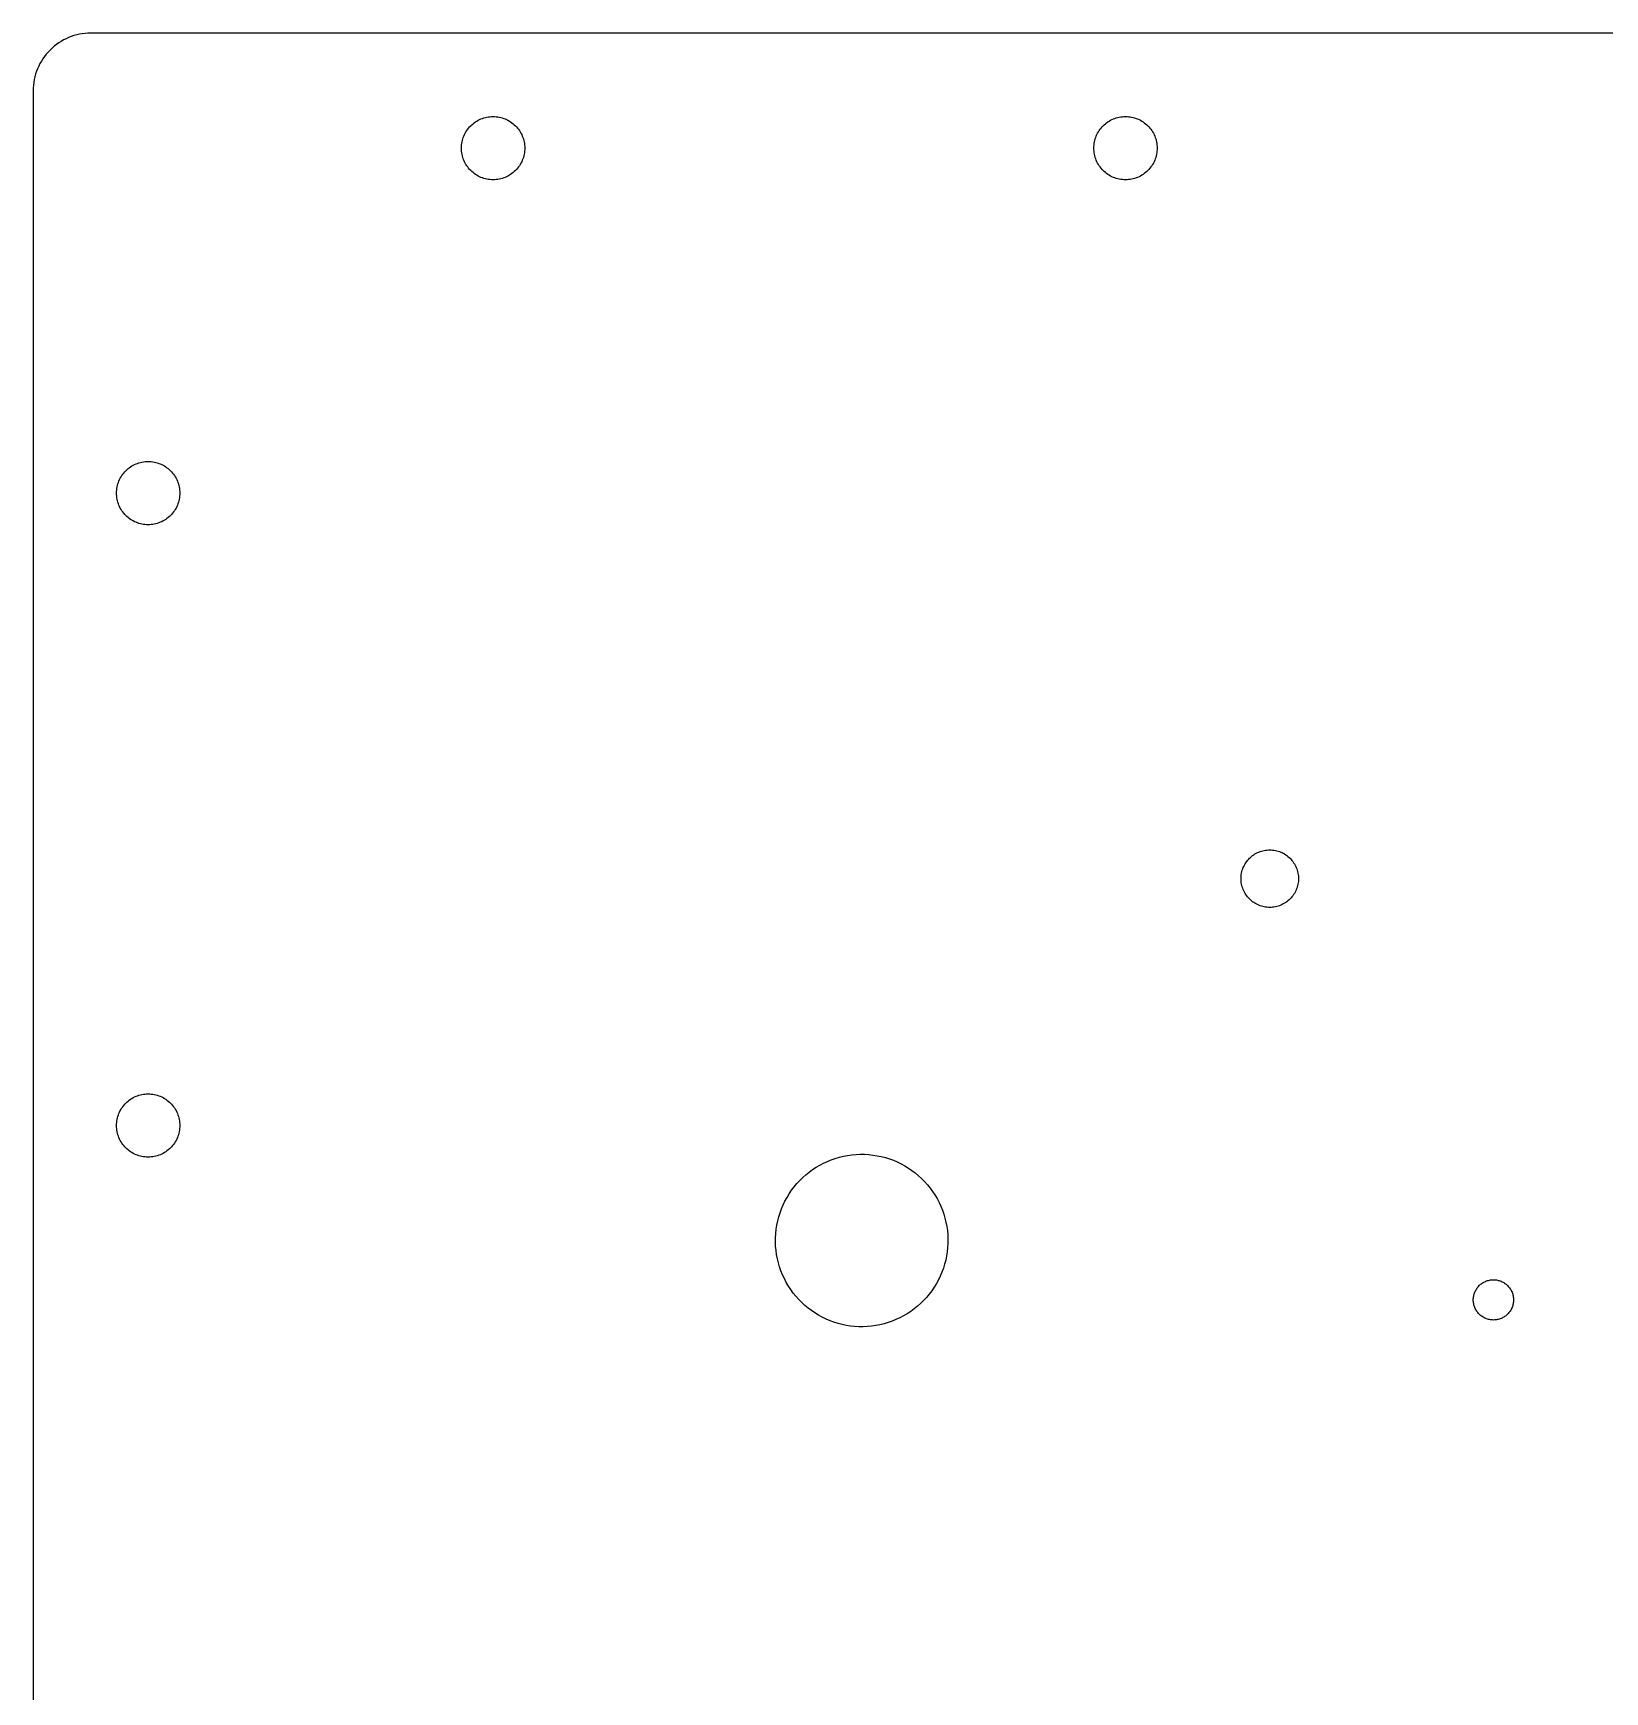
# Model space of a CAD drawing. Header units: metres. Extents: x -150 to 150, y -150 to 150.
# Drawn here: x -150 to -13.3, y 5.8 to 150 of the extents above; entities that cross this region are included whole.
import ezdxf

# ---------------------------------------------------------------- set-up
doc = ezdxf.new("R2010")
doc.units = ezdxf.units.M

msp = doc.modelspace()

# ---------------------------------------------------------------- linework, layer by layer
for p, q in [((-148.358, 148.705), (-148.536, 148.536)), ((-148.172, 148.865), (-148.358, 148.705)), ((-147.979, 149.016), (-148.172, 148.865)), ((-147.778, 149.157), (-147.979, 149.016)), ((-147.571, 149.289), (-147.778, 149.157)), ((-147.357, 149.41), (-147.571, 149.289)), ((-147.138, 149.52), (-147.357, 149.41)), ((-146.913, 149.619), (-147.138, 149.52)), ((-146.684, 149.708), (-146.913, 149.619)), ((-146.451, 149.785), (-146.684, 149.708)), ((-146.215, 149.85), (-146.451, 149.785)), ((-145.975, 149.904), (-146.215, 149.85)), ((-145.734, 149.946), (-145.975, 149.904)), ((-145.49, 149.976), (-145.734, 149.946)), ((-145.245, 149.994), (-145.49, 149.976)), ((-145, 150), (-145.245, 149.994)), ((145, 150), (-145, 150)), ((-149.52, 147.138), (-149.619, 146.913)), ((-149.41, 147.357), (-149.52, 147.138)), ((-149.289, 147.571), (-149.41, 147.357)), ((-149.157, 147.778), (-149.289, 147.571)), ((-149.016, 147.979), (-149.157, 147.778)), ((-148.865, 148.172), (-149.016, 147.979)), ((-148.705, 148.358), (-148.865, 148.172)), ((-148.536, 148.536), (-148.705, 148.358)), ((-149.946, 145.734), (-149.976, 145.49)), ((-149.904, 145.975), (-149.946, 145.734)), ((-149.85, 146.215), (-149.904, 145.975)), ((-149.785, 146.451), (-149.85, 146.215)), ((-149.708, 146.684), (-149.785, 146.451)), ((-149.619, 146.913), (-149.708, 146.684)), ((-149.994, 145.245), (-150, 145)), ((-150, 145), (-150, -145)), ((-149.976, 145.49), (-149.994, 145.245)), ((-112.425, 141.296), (-112.359, 141.414)), ((-112.359, 141.414), (-112.287, 141.528)), ((-112.287, 141.528), (-112.209, 141.638)), ((-112.209, 141.638), (-112.126, 141.745)), ((-112.126, 141.745), (-112.038, 141.847)), ((-112.038, 141.847), (-111.945, 141.945)), ((-111.945, 141.945), (-111.847, 142.038)), ((-111.847, 142.038), (-111.745, 142.126)), ((-111.745, 142.126), (-111.638, 142.209)), ((-111.638, 142.209), (-111.528, 142.287)), ((-111.528, 142.287), (-111.414, 142.359)), ((-111.414, 142.359), (-111.296, 142.425)), ((-111.296, 142.425), (-111.176, 142.486)), ((-111.176, 142.486), (-111.052, 142.541)), ((-111.052, 142.541), (-110.926, 142.589)), ((-110.926, 142.589), (-110.798, 142.632)), ((-110.798, 142.632), (-110.668, 142.668)), ((-110.668, 142.668), (-110.536, 142.697)), ((-110.536, 142.697), (-110.404, 142.72)), ((-110.404, 142.72), (-110.27, 142.737)), ((-110.27, 142.737), (-110.135, 142.747)), ((-110.135, 142.747), (-110, 142.75)), ((-110, 142.75), (-109.865, 142.747)), ((-109.865, 142.747), (-109.73, 142.737)), ((-109.73, 142.737), (-109.596, 142.72)), ((-109.596, 142.72), (-109.464, 142.697)), ((-109.464, 142.697), (-109.332, 142.668)), ((-109.332, 142.668), (-109.202, 142.632)), ((-109.202, 142.632), (-109.074, 142.589)), ((-109.074, 142.589), (-108.948, 142.541)), ((-108.948, 142.541), (-108.824, 142.486)), ((-108.824, 142.486), (-108.704, 142.425)), ((-108.704, 142.425), (-108.586, 142.359)), ((-108.586, 142.359), (-108.472, 142.287)), ((-108.472, 142.287), (-108.362, 142.209)), ((-108.362, 142.209), (-108.255, 142.126)), ((-108.255, 142.126), (-108.153, 142.038)), ((-108.153, 142.038), (-108.055, 141.945)), ((-108.055, 141.945), (-107.962, 141.847)), ((-107.962, 141.847), (-107.874, 141.745)), ((-107.874, 141.745), (-107.791, 141.638)), ((-107.791, 141.638), (-107.713, 141.528)), ((-107.713, 141.528), (-107.641, 141.414)), ((-107.641, 141.414), (-107.575, 141.296)), ((-57.4253, 141.296), (-57.3587, 141.414)), ((-57.3587, 141.414), (-57.2865, 141.528)), ((-57.2865, 141.528), (-57.2088, 141.638)), ((-57.2088, 141.638), (-57.1258, 141.745)), ((-57.1258, 141.745), (-57.0376, 141.847)), ((-57.0376, 141.847), (-56.9445, 141.945)), ((-56.9445, 141.945), (-56.8468, 142.038)), ((-56.8468, 142.038), (-56.7446, 142.126)), ((-56.7446, 142.126), (-56.6382, 142.209)), ((-56.6382, 142.209), (-56.5278, 142.287)), ((-56.5278, 142.287), (-56.4138, 142.359)), ((-56.4138, 142.359), (-56.2963, 142.425)), ((-56.2963, 142.425), (-56.1758, 142.486)), ((-56.1758, 142.486), (-56.0524, 142.541)), ((-56.0524, 142.541), (-55.9264, 142.589)), ((-55.9264, 142.589), (-55.7983, 142.632)), ((-55.7983, 142.632), (-55.6682, 142.668)), ((-55.6682, 142.668), (-55.5365, 142.697)), ((-55.5365, 142.697), (-55.4035, 142.72)), ((-55.4035, 142.72), (-55.2695, 142.737)), ((-55.2695, 142.737), (-55.1349, 142.747)), ((-55.1349, 142.747), (-55, 142.75)), ((-55, 142.75), (-54.8651, 142.747)), ((-54.8651, 142.747), (-54.7305, 142.737)), ((-54.7305, 142.737), (-54.5965, 142.72)), ((-54.5965, 142.72), (-54.4635, 142.697)), ((-54.4635, 142.697), (-54.3318, 142.668)), ((-54.3318, 142.668), (-54.2017, 142.632)), ((-54.2017, 142.632), (-54.0735, 142.589)), ((-54.0735, 142.589), (-53.9476, 142.541)), ((-53.9476, 142.541), (-53.8242, 142.486)), ((-53.8242, 142.486), (-53.7037, 142.425)), ((-53.7037, 142.425), (-53.5862, 142.359)), ((-53.5862, 142.359), (-53.4722, 142.287)), ((-53.4722, 142.287), (-53.3618, 142.209)), ((-53.3618, 142.209), (-53.2554, 142.126)), ((-53.2554, 142.126), (-53.1532, 142.038)), ((-53.1532, 142.038), (-53.0555, 141.945)), ((-53.0555, 141.945), (-52.9624, 141.847)), ((-52.9624, 141.847), (-52.8742, 141.745)), ((-52.8742, 141.745), (-52.7912, 141.638)), ((-52.7912, 141.638), (-52.7135, 141.528)), ((-52.7135, 141.528), (-52.6412, 141.414)), ((-52.6412, 141.414), (-52.5747, 141.296)), ((-112.75, 140), (-112.747, 140.135)), ((-112.747, 139.865), (-112.75, 140)), ((-112.747, 140.135), (-112.737, 140.27)), ((-112.737, 140.27), (-112.72, 140.404)), ((-112.72, 140.404), (-112.697, 140.536)), ((-112.697, 140.536), (-112.668, 140.668)), ((-112.668, 140.668), (-112.632, 140.798)), ((-112.632, 140.798), (-112.589, 140.926)), ((-112.589, 140.926), (-112.541, 141.052)), ((-112.541, 141.052), (-112.486, 141.176)), ((-112.486, 141.176), (-112.425, 141.296)), ((-107.575, 141.296), (-107.514, 141.176)), ((-107.514, 141.176), (-107.459, 141.052)), ((-107.459, 141.052), (-107.411, 140.926)), ((-107.411, 140.926), (-107.368, 140.798)), ((-107.368, 140.798), (-107.332, 140.668)), ((-107.332, 140.668), (-107.303, 140.536)), ((-107.303, 140.536), (-107.28, 140.404)), ((-107.28, 140.404), (-107.263, 140.27)), ((-107.263, 140.27), (-107.253, 140.135)), ((-107.253, 140.135), (-107.25, 140)), ((-107.25, 140), (-107.253, 139.865)), ((-57.75, 140), (-57.7467, 140.135)), ((-57.7467, 139.865), (-57.75, 140)), ((-57.7467, 140.135), (-57.7368, 140.27)), ((-57.7368, 140.27), (-57.7202, 140.404)), ((-57.7202, 140.404), (-57.6972, 140.536)), ((-57.6972, 140.536), (-57.6676, 140.668)), ((-57.6676, 140.668), (-57.6316, 140.798)), ((-57.6316, 140.798), (-57.5892, 140.926)), ((-57.5892, 140.926), (-57.5407, 141.052)), ((-57.5407, 141.052), (-57.486, 141.176)), ((-57.486, 141.176), (-57.4253, 141.296)), ((-52.5747, 141.296), (-52.514, 141.176)), ((-52.514, 141.176), (-52.4593, 141.052)), ((-52.4593, 141.052), (-52.4108, 140.926)), ((-52.4108, 140.926), (-52.3684, 140.798)), ((-52.3684, 140.798), (-52.3324, 140.668)), ((-52.3324, 140.668), (-52.3028, 140.536)), ((-52.3028, 140.536), (-52.2798, 140.404)), ((-52.2798, 140.404), (-52.2632, 140.27)), ((-52.2632, 140.27), (-52.2533, 140.135)), ((-52.2533, 140.135), (-52.25, 140)), ((-52.25, 140), (-52.2533, 139.865)), ((-112.737, 139.73), (-112.747, 139.865)), ((-112.72, 139.596), (-112.737, 139.73)), ((-112.697, 139.464), (-112.72, 139.596)), ((-112.668, 139.332), (-112.697, 139.464)), ((-112.632, 139.202), (-112.668, 139.332)), ((-112.589, 139.074), (-112.632, 139.202)), ((-112.541, 138.948), (-112.589, 139.074)), ((-112.486, 138.824), (-112.541, 138.948)), ((-112.425, 138.704), (-112.486, 138.824)), ((-112.359, 138.586), (-112.425, 138.704)), ((-112.287, 138.472), (-112.359, 138.586)), ((-107.641, 138.586), (-107.713, 138.472)), ((-107.575, 138.704), (-107.641, 138.586)), ((-107.514, 138.824), (-107.575, 138.704)), ((-107.459, 138.948), (-107.514, 138.824)), ((-107.411, 139.074), (-107.459, 138.948)), ((-107.368, 139.202), (-107.411, 139.074)), ((-107.332, 139.332), (-107.368, 139.202)), ((-107.303, 139.464), (-107.332, 139.332)), ((-107.28, 139.596), (-107.303, 139.464)), ((-107.263, 139.73), (-107.28, 139.596)), ((-107.253, 139.865), (-107.263, 139.73)), ((-57.7368, 139.73), (-57.7467, 139.865)), ((-57.7202, 139.596), (-57.7368, 139.73)), ((-57.6972, 139.464), (-57.7202, 139.596)), ((-57.6676, 139.332), (-57.6972, 139.464)), ((-57.6316, 139.202), (-57.6676, 139.332)), ((-57.5892, 139.074), (-57.6316, 139.202)), ((-57.5407, 138.948), (-57.5892, 139.074)), ((-57.486, 138.824), (-57.5407, 138.948)), ((-57.4253, 138.704), (-57.486, 138.824)), ((-57.3587, 138.586), (-57.4253, 138.704)), ((-57.2865, 138.472), (-57.3587, 138.586)), ((-52.6412, 138.586), (-52.7135, 138.472)), ((-52.5747, 138.704), (-52.6412, 138.586)), ((-52.514, 138.824), (-52.5747, 138.704)), ((-52.4593, 138.948), (-52.514, 138.824)), ((-52.4108, 139.074), (-52.4593, 138.948)), ((-52.3684, 139.202), (-52.4108, 139.074)), ((-52.3324, 139.332), (-52.3684, 139.202)), ((-52.3028, 139.464), (-52.3324, 139.332)), ((-52.2798, 139.596), (-52.3028, 139.464)), ((-52.2632, 139.73), (-52.2798, 139.596)), ((-52.2533, 139.865), (-52.2632, 139.73)), ((-112.209, 138.362), (-112.287, 138.472)), ((-112.126, 138.255), (-112.209, 138.362)), ((-112.038, 138.153), (-112.126, 138.255)), ((-111.945, 138.055), (-112.038, 138.153)), ((-111.847, 137.962), (-111.945, 138.055)), ((-111.745, 137.874), (-111.847, 137.962)), ((-111.638, 137.791), (-111.745, 137.874)), ((-111.528, 137.713), (-111.638, 137.791)), ((-111.414, 137.641), (-111.528, 137.713)), ((-111.296, 137.575), (-111.414, 137.641)), ((-111.176, 137.514), (-111.296, 137.575)), ((-111.052, 137.459), (-111.176, 137.514)), ((-110.926, 137.411), (-111.052, 137.459)), ((-110.798, 137.368), (-110.926, 137.411)), ((-110.668, 137.332), (-110.798, 137.368)), ((-110.536, 137.303), (-110.668, 137.332)), ((-110.404, 137.28), (-110.536, 137.303)), ((-110.27, 137.263), (-110.404, 137.28)), ((-110.135, 137.253), (-110.27, 137.263)), ((-110, 137.25), (-110.135, 137.253)), ((-109.865, 137.253), (-110, 137.25)), ((-109.73, 137.263), (-109.865, 137.253)), ((-109.596, 137.28), (-109.73, 137.263)), ((-109.464, 137.303), (-109.596, 137.28)), ((-109.332, 137.332), (-109.464, 137.303)), ((-109.202, 137.368), (-109.332, 137.332)), ((-109.074, 137.411), (-109.202, 137.368)), ((-108.948, 137.459), (-109.074, 137.411)), ((-108.824, 137.514), (-108.948, 137.459)), ((-108.704, 137.575), (-108.824, 137.514)), ((-108.586, 137.641), (-108.704, 137.575)), ((-108.472, 137.713), (-108.586, 137.641)), ((-108.362, 137.791), (-108.472, 137.713)), ((-108.255, 137.874), (-108.362, 137.791)), ((-108.153, 137.962), (-108.255, 137.874)), ((-108.055, 138.055), (-108.153, 137.962)), ((-107.962, 138.153), (-108.055, 138.055)), ((-107.874, 138.255), (-107.962, 138.153)), ((-107.791, 138.362), (-107.874, 138.255)), ((-107.713, 138.472), (-107.791, 138.362)), ((-57.2088, 138.362), (-57.2865, 138.472)), ((-57.1258, 138.255), (-57.2088, 138.362)), ((-57.0376, 138.153), (-57.1258, 138.255)), ((-56.9445, 138.055), (-57.0376, 138.153)), ((-56.8468, 137.962), (-56.9445, 138.055)), ((-56.7446, 137.874), (-56.8468, 137.962)), ((-56.6382, 137.791), (-56.7446, 137.874)), ((-56.5278, 137.713), (-56.6382, 137.791)), ((-56.4138, 137.641), (-56.5278, 137.713)), ((-56.2963, 137.575), (-56.4138, 137.641)), ((-56.1758, 137.514), (-56.2963, 137.575)), ((-56.0524, 137.459), (-56.1758, 137.514)), ((-55.9264, 137.411), (-56.0524, 137.459)), ((-55.7983, 137.368), (-55.9264, 137.411)), ((-55.6682, 137.332), (-55.7983, 137.368)), ((-55.5365, 137.303), (-55.6682, 137.332)), ((-55.4035, 137.28), (-55.5365, 137.303)), ((-55.2695, 137.263), (-55.4035, 137.28)), ((-55.1349, 137.253), (-55.2695, 137.263)), ((-55, 137.25), (-55.1349, 137.253)), ((-54.8651, 137.253), (-55, 137.25)), ((-54.7305, 137.263), (-54.8651, 137.253)), ((-54.5965, 137.28), (-54.7305, 137.263)), ((-54.4635, 137.303), (-54.5965, 137.28)), ((-54.3318, 137.332), (-54.4635, 137.303)), ((-54.2017, 137.368), (-54.3318, 137.332)), ((-54.0735, 137.411), (-54.2017, 137.368)), ((-53.9476, 137.459), (-54.0735, 137.411)), ((-53.8242, 137.514), (-53.9476, 137.459)), ((-53.7037, 137.575), (-53.8242, 137.514)), ((-53.5862, 137.641), (-53.7037, 137.575)), ((-53.4722, 137.713), (-53.5862, 137.641)), ((-53.3618, 137.791), (-53.4722, 137.713)), ((-53.2554, 137.874), (-53.3618, 137.791)), ((-53.1532, 137.962), (-53.2554, 137.874)), ((-53.0555, 138.055), (-53.1532, 137.962)), ((-52.9624, 138.153), (-53.0555, 138.055)), ((-52.8742, 138.255), (-52.9624, 138.153)), ((-52.7912, 138.362), (-52.8742, 138.255)), ((-52.7135, 138.472), (-52.7912, 138.362)), ((-141.176, 112.486), (-141.052, 112.541)), ((-141.052, 112.541), (-140.926, 112.589)), ((-140.926, 112.589), (-140.798, 112.632)), ((-140.798, 112.632), (-140.668, 112.668)), ((-140.668, 112.668), (-140.536, 112.697)), ((-140.536, 112.697), (-140.404, 112.72)), ((-140.404, 112.72), (-140.27, 112.737)), ((-140.27, 112.737), (-140.135, 112.747)), ((-140.135, 112.747), (-140, 112.75)), ((-140, 112.75), (-139.865, 112.747)), ((-139.865, 112.747), (-139.73, 112.737)), ((-139.73, 112.737), (-139.596, 112.72)), ((-139.596, 112.72), (-139.464, 112.697)), ((-139.464, 112.697), (-139.332, 112.668)), ((-139.332, 112.668), (-139.202, 112.632)), ((-139.202, 112.632), (-139.074, 112.589)), ((-139.074, 112.589), (-138.948, 112.541)), ((-138.948, 112.541), (-138.824, 112.486)), ((-142.541, 111.052), (-142.486, 111.176)), ((-142.486, 111.176), (-142.425, 111.296)), ((-142.425, 111.296), (-142.359, 111.414)), ((-142.359, 111.414), (-142.287, 111.528)), ((-142.287, 111.528), (-142.209, 111.638)), ((-142.209, 111.638), (-142.126, 111.745)), ((-142.126, 111.745), (-142.038, 111.847)), ((-142.038, 111.847), (-141.945, 111.945)), ((-141.945, 111.945), (-141.847, 112.038)), ((-141.847, 112.038), (-141.745, 112.126)), ((-141.745, 112.126), (-141.638, 112.209)), ((-141.638, 112.209), (-141.528, 112.287)), ((-141.528, 112.287), (-141.414, 112.359)), ((-141.414, 112.359), (-141.296, 112.425)), ((-141.296, 112.425), (-141.176, 112.486)), ((-138.824, 112.486), (-138.704, 112.425)), ((-138.704, 112.425), (-138.586, 112.359)), ((-138.586, 112.359), (-138.472, 112.287)), ((-138.472, 112.287), (-138.362, 112.209)), ((-138.362, 112.209), (-138.255, 112.126)), ((-138.255, 112.126), (-138.153, 112.038)), ((-138.153, 112.038), (-138.055, 111.945)), ((-138.055, 111.945), (-137.962, 111.847)), ((-137.962, 111.847), (-137.874, 111.745)), ((-137.874, 111.745), (-137.791, 111.638)), ((-137.791, 111.638), (-137.713, 111.528)), ((-137.713, 111.528), (-137.641, 111.414)), ((-137.641, 111.414), (-137.575, 111.296)), ((-137.575, 111.296), (-137.514, 111.176)), ((-137.514, 111.176), (-137.459, 111.052)), ((-142.75, 110), (-142.747, 110.135)), ((-142.747, 109.865), (-142.75, 110)), ((-142.747, 110.135), (-142.737, 110.27)), ((-142.737, 109.73), (-142.747, 109.865)), ((-142.737, 110.27), (-142.72, 110.404)), ((-142.72, 109.596), (-142.737, 109.73)), ((-142.72, 110.404), (-142.697, 110.536)), ((-142.697, 110.536), (-142.668, 110.668)), ((-142.668, 110.668), (-142.632, 110.798)), ((-142.632, 110.798), (-142.589, 110.926)), ((-142.589, 110.926), (-142.541, 111.052)), ((-137.459, 111.052), (-137.411, 110.926)), ((-137.411, 110.926), (-137.368, 110.798)), ((-137.368, 110.798), (-137.332, 110.668)), ((-137.332, 110.668), (-137.303, 110.536)), ((-137.303, 110.536), (-137.28, 110.404)), ((-137.28, 110.404), (-137.263, 110.27)), ((-137.263, 109.73), (-137.28, 109.596)), ((-137.263, 110.27), (-137.253, 110.135)), ((-137.253, 109.865), (-137.263, 109.73)), ((-137.253, 110.135), (-137.25, 110)), ((-137.25, 110), (-137.253, 109.865)), ((-142.697, 109.464), (-142.72, 109.596)), ((-142.668, 109.332), (-142.697, 109.464)), ((-142.632, 109.202), (-142.668, 109.332)), ((-142.589, 109.074), (-142.632, 109.202)), ((-142.541, 108.948), (-142.589, 109.074)), ((-142.486, 108.824), (-142.541, 108.948)), ((-142.425, 108.704), (-142.486, 108.824)), ((-142.359, 108.586), (-142.425, 108.704)), ((-142.287, 108.472), (-142.359, 108.586)), ((-142.209, 108.362), (-142.287, 108.472)), ((-142.126, 108.255), (-142.209, 108.362)), ((-142.038, 108.153), (-142.126, 108.255)), ((-137.874, 108.255), (-137.962, 108.153)), ((-137.791, 108.362), (-137.874, 108.255)), ((-137.713, 108.472), (-137.791, 108.362)), ((-137.641, 108.586), (-137.713, 108.472)), ((-137.575, 108.704), (-137.641, 108.586)), ((-137.514, 108.824), (-137.575, 108.704)), ((-137.459, 108.948), (-137.514, 108.824)), ((-137.411, 109.074), (-137.459, 108.948)), ((-137.368, 109.202), (-137.411, 109.074)), ((-137.332, 109.332), (-137.368, 109.202)), ((-137.303, 109.464), (-137.332, 109.332)), ((-137.28, 109.596), (-137.303, 109.464)), ((-141.945, 108.055), (-142.038, 108.153)), ((-141.847, 107.962), (-141.945, 108.055)), ((-141.745, 107.874), (-141.847, 107.962)), ((-141.638, 107.791), (-141.745, 107.874)), ((-141.528, 107.713), (-141.638, 107.791)), ((-141.414, 107.641), (-141.528, 107.713)), ((-141.296, 107.575), (-141.414, 107.641)), ((-141.176, 107.514), (-141.296, 107.575)), ((-141.052, 107.459), (-141.176, 107.514)), ((-140.926, 107.411), (-141.052, 107.459)), ((-140.798, 107.368), (-140.926, 107.411)), ((-140.668, 107.332), (-140.798, 107.368)), ((-140.536, 107.303), (-140.668, 107.332)), ((-140.404, 107.28), (-140.536, 107.303)), ((-140.27, 107.263), (-140.404, 107.28)), ((-140.135, 107.253), (-140.27, 107.263)), ((-140, 107.25), (-140.135, 107.253)), ((-139.865, 107.253), (-140, 107.25)), ((-139.73, 107.263), (-139.865, 107.253)), ((-139.596, 107.28), (-139.73, 107.263)), ((-139.464, 107.303), (-139.596, 107.28)), ((-139.332, 107.332), (-139.464, 107.303)), ((-139.202, 107.368), (-139.332, 107.332)), ((-139.074, 107.411), (-139.202, 107.368)), ((-138.948, 107.459), (-139.074, 107.411)), ((-138.824, 107.514), (-138.948, 107.459)), ((-138.704, 107.575), (-138.824, 107.514)), ((-138.586, 107.641), (-138.704, 107.575)), ((-138.472, 107.713), (-138.586, 107.641)), ((-138.362, 107.791), (-138.472, 107.713)), ((-138.255, 107.874), (-138.362, 107.791)), ((-138.153, 107.962), (-138.255, 107.874)), ((-138.055, 108.055), (-138.153, 107.962)), ((-137.962, 108.153), (-138.055, 108.055)), ((-44.5307, 77.8599), (-44.46, 77.9603)), ((-44.46, 77.9603), (-44.3845, 78.057)), ((-44.3845, 78.057), (-44.3044, 78.1499)), ((-44.3044, 78.1499), (-44.2198, 78.2388)), ((-44.2198, 78.2388), (-44.1309, 78.3234)), ((-44.1309, 78.3234), (-44.038, 78.4035)), ((-44.038, 78.4035), (-43.9412, 78.479)), ((-43.9412, 78.479), (-43.8409, 78.5497)), ((-43.8409, 78.5497), (-43.7372, 78.6153)), ((-43.7372, 78.6153), (-43.6305, 78.6758)), ((-43.6305, 78.6758), (-43.5209, 78.731)), ((-43.5209, 78.731), (-43.4087, 78.7807)), ((-43.4087, 78.7807), (-43.2942, 78.8249)), ((-43.2942, 78.8249), (-43.1777, 78.8633)), ((-43.1777, 78.8633), (-43.0594, 78.8961)), ((-43.0594, 78.8961), (-42.9397, 78.923)), ((-42.9397, 78.923), (-42.8188, 78.9439)), ((-42.8188, 78.9439), (-42.697, 78.959)), ((-42.697, 78.959), (-42.5747, 78.968)), ((-42.5747, 78.968), (-42.452, 78.971)), ((-42.452, 78.971), (-42.3293, 78.968)), ((-42.3293, 78.968), (-42.207, 78.959)), ((-42.207, 78.959), (-42.0852, 78.9439)), ((-42.0852, 78.9439), (-41.9643, 78.923)), ((-41.9643, 78.923), (-41.8445, 78.8961)), ((-41.8445, 78.8961), (-41.7263, 78.8633)), ((-41.7263, 78.8633), (-41.6098, 78.8249)), ((-41.6098, 78.8249), (-41.4953, 78.7807)), ((-41.4953, 78.7807), (-41.3831, 78.731)), ((-41.3831, 78.731), (-41.2735, 78.6758)), ((-41.2735, 78.6758), (-41.1667, 78.6153)), ((-41.1667, 78.6153), (-41.0631, 78.5497)), ((-41.0631, 78.5497), (-40.9628, 78.479)), ((-40.9628, 78.479), (-40.866, 78.4035)), ((-40.866, 78.4035), (-40.7731, 78.3234)), ((-40.7731, 78.3234), (-40.6842, 78.2388)), ((-40.6842, 78.2388), (-40.5996, 78.1499)), ((-40.5996, 78.1499), (-40.5195, 78.057)), ((-40.5195, 78.057), (-40.444, 77.9603)), ((-40.444, 77.9603), (-40.3733, 77.8599)), ((-44.952, 76.471), (-44.949, 76.5937)), ((-44.949, 76.3483), (-44.952, 76.471)), ((-44.949, 76.5937), (-44.94, 76.716)), ((-44.94, 76.716), (-44.9249, 76.8378)), ((-44.9249, 76.8378), (-44.904, 76.9587)), ((-44.904, 76.9587), (-44.8771, 77.0784)), ((-44.8771, 77.0784), (-44.8443, 77.1967)), ((-44.8443, 77.1967), (-44.8058, 77.3132)), ((-44.8058, 77.3132), (-44.7617, 77.4277)), ((-44.7617, 77.4277), (-44.712, 77.5399)), ((-44.712, 77.5399), (-44.6568, 77.6495)), ((-44.6568, 77.6495), (-44.5963, 77.7563)), ((-44.5963, 77.7563), (-44.5307, 77.8599)), ((-40.3733, 77.8599), (-40.3077, 77.7563)), ((-40.3077, 77.7563), (-40.2472, 77.6495)), ((-40.2472, 77.6495), (-40.192, 77.5399)), ((-40.192, 77.5399), (-40.1423, 77.4277)), ((-40.1423, 77.4277), (-40.0981, 77.3132)), ((-40.0981, 77.3132), (-40.0596, 77.1967)), ((-40.0596, 77.1967), (-40.0269, 77.0784)), ((-40.0269, 77.0784), (-40, 76.9587)), ((-40, 76.9587), (-39.979, 76.8378)), ((-39.979, 76.8378), (-39.964, 76.716)), ((-39.964, 76.716), (-39.955, 76.5937)), ((-39.955, 76.5937), (-39.952, 76.471)), ((-39.952, 76.471), (-39.955, 76.3483)), ((-44.94, 76.226), (-44.949, 76.3483)), ((-44.9249, 76.1042), (-44.94, 76.226)), ((-44.904, 75.9833), (-44.9249, 76.1042)), ((-44.8771, 75.8635), (-44.904, 75.9833)), ((-44.8443, 75.7453), (-44.8771, 75.8635)), ((-44.8058, 75.6288), (-44.8443, 75.7453)), ((-44.7617, 75.5143), (-44.8058, 75.6288)), ((-44.712, 75.4021), (-44.7617, 75.5143)), ((-44.6568, 75.2925), (-44.712, 75.4021)), ((-44.5963, 75.1857), (-44.6568, 75.2925)), ((-44.5307, 75.0821), (-44.5963, 75.1857)), ((-44.46, 74.9818), (-44.5307, 75.0821)), ((-40.3733, 75.0821), (-40.444, 74.9818)), ((-40.3077, 75.1857), (-40.3733, 75.0821)), ((-40.2472, 75.2925), (-40.3077, 75.1857)), ((-40.192, 75.4021), (-40.2472, 75.2925)), ((-40.1423, 75.5143), (-40.192, 75.4021)), ((-40.0981, 75.6288), (-40.1423, 75.5143)), ((-40.0596, 75.7453), (-40.0981, 75.6288)), ((-40.0269, 75.8635), (-40.0596, 75.7453)), ((-40, 75.9833), (-40.0269, 75.8635)), ((-39.979, 76.1042), (-40, 75.9833)), ((-39.964, 76.226), (-39.979, 76.1042)), ((-39.955, 76.3483), (-39.964, 76.226)), ((-44.3845, 74.885), (-44.46, 74.9818)), ((-44.3044, 74.7921), (-44.3845, 74.885)), ((-44.2198, 74.7032), (-44.3044, 74.7921)), ((-44.1309, 74.6186), (-44.2198, 74.7032)), ((-44.038, 74.5385), (-44.1309, 74.6186)), ((-43.9412, 74.463), (-44.038, 74.5385)), ((-43.8409, 74.3923), (-43.9412, 74.463)), ((-43.7372, 74.3267), (-43.8409, 74.3923)), ((-43.6305, 74.2662), (-43.7372, 74.3267)), ((-43.5209, 74.211), (-43.6305, 74.2662)), ((-43.4087, 74.1613), (-43.5209, 74.211)), ((-43.2942, 74.1171), (-43.4087, 74.1613)), ((-43.1777, 74.0786), (-43.2942, 74.1171)), ((-43.0594, 74.0459), (-43.1777, 74.0786)), ((-42.9397, 74.019), (-43.0594, 74.0459)), ((-42.8188, 73.9981), (-42.9397, 74.019)), ((-42.697, 73.983), (-42.8188, 73.9981)), ((-42.5747, 73.974), (-42.697, 73.983)), ((-42.452, 73.971), (-42.5747, 73.974)), ((-42.3293, 73.974), (-42.452, 73.971)), ((-42.207, 73.983), (-42.3293, 73.974)), ((-42.0852, 73.9981), (-42.207, 73.983)), ((-41.9643, 74.019), (-42.0852, 73.9981)), ((-41.8445, 74.0459), (-41.9643, 74.019)), ((-41.7263, 74.0786), (-41.8445, 74.0459)), ((-41.6098, 74.1171), (-41.7263, 74.0786)), ((-41.4953, 74.1613), (-41.6098, 74.1171)), ((-41.3831, 74.211), (-41.4953, 74.1613)), ((-41.2735, 74.2662), (-41.3831, 74.211)), ((-41.1667, 74.3267), (-41.2735, 74.2662)), ((-41.0631, 74.3923), (-41.1667, 74.3267)), ((-40.9628, 74.463), (-41.0631, 74.3923)), ((-40.866, 74.5385), (-40.9628, 74.463)), ((-40.7731, 74.6186), (-40.866, 74.5385)), ((-40.6842, 74.7032), (-40.7731, 74.6186)), ((-40.5996, 74.7921), (-40.6842, 74.7032)), ((-40.5195, 74.885), (-40.5996, 74.7921)), ((-40.444, 74.9818), (-40.5195, 74.885)), ((-140.536, 57.6972), (-140.404, 57.7202)), ((-140.404, 57.7202), (-140.27, 57.7368)), ((-140.27, 57.7368), (-140.135, 57.7467)), ((-140.135, 57.7467), (-140, 57.75)), ((-140, 57.75), (-139.865, 57.7467)), ((-139.865, 57.7467), (-139.73, 57.7368)), ((-139.73, 57.7368), (-139.596, 57.7202)), ((-139.596, 57.7202), (-139.464, 57.6972)), ((-142.486, 56.1758), (-142.425, 56.2963)), ((-142.425, 56.2963), (-142.359, 56.4138)), ((-142.359, 56.4138), (-142.287, 56.5278)), ((-142.287, 56.5278), (-142.209, 56.6382)), ((-142.209, 56.6382), (-142.126, 56.7446)), ((-142.126, 56.7446), (-142.038, 56.8468)), ((-142.038, 56.8468), (-141.945, 56.9445)), ((-141.945, 56.9445), (-141.847, 57.0376)), ((-141.847, 57.0376), (-141.745, 57.1258)), ((-141.745, 57.1258), (-141.638, 57.2088)), ((-141.638, 57.2088), (-141.528, 57.2865)), ((-141.528, 57.2865), (-141.414, 57.3587)), ((-141.414, 57.3587), (-141.296, 57.4253)), ((-141.296, 57.4253), (-141.176, 57.486)), ((-141.176, 57.486), (-141.052, 57.5407)), ((-141.052, 57.5407), (-140.926, 57.5892)), ((-140.926, 57.5892), (-140.798, 57.6316)), ((-140.798, 57.6316), (-140.668, 57.6676)), ((-140.668, 57.6676), (-140.536, 57.6972)), ((-139.464, 57.6972), (-139.332, 57.6676)), ((-139.332, 57.6676), (-139.202, 57.6316)), ((-139.202, 57.6316), (-139.074, 57.5892)), ((-139.074, 57.5892), (-138.948, 57.5407)), ((-138.948, 57.5407), (-138.824, 57.486)), ((-138.824, 57.486), (-138.704, 57.4253)), ((-138.704, 57.4253), (-138.586, 57.3587)), ((-138.586, 57.3587), (-138.472, 57.2865)), ((-138.472, 57.2865), (-138.362, 57.2088)), ((-138.362, 57.2088), (-138.255, 57.1258)), ((-138.255, 57.1258), (-138.153, 57.0376)), ((-138.153, 57.0376), (-138.055, 56.9445)), ((-138.055, 56.9445), (-137.962, 56.8468)), ((-137.962, 56.8468), (-137.874, 56.7446)), ((-137.874, 56.7446), (-137.791, 56.6382)), ((-137.791, 56.6382), (-137.713, 56.5278)), ((-137.713, 56.5278), (-137.641, 56.4138)), ((-137.641, 56.4138), (-137.575, 56.2963)), ((-137.575, 56.2963), (-137.514, 56.1758)), ((-142.75, 55), (-142.747, 55.1349)), ((-142.747, 54.8651), (-142.75, 55)), ((-142.747, 55.1349), (-142.737, 55.2695)), ((-142.737, 54.7305), (-142.747, 54.8651)), ((-142.737, 55.2695), (-142.72, 55.4035)), ((-142.72, 55.4035), (-142.697, 55.5365)), ((-142.697, 55.5365), (-142.668, 55.6682)), ((-142.668, 55.6682), (-142.632, 55.7983)), ((-142.632, 55.7983), (-142.589, 55.9264)), ((-142.589, 55.9264), (-142.541, 56.0524)), ((-142.541, 56.0524), (-142.486, 56.1758)), ((-137.514, 56.1758), (-137.459, 56.0524)), ((-137.459, 56.0524), (-137.411, 55.9264)), ((-137.411, 55.9264), (-137.368, 55.7983)), ((-137.368, 55.7983), (-137.332, 55.6682)), ((-137.332, 55.6682), (-137.303, 55.5365)), ((-137.303, 55.5365), (-137.28, 55.4035)), ((-137.28, 55.4035), (-137.263, 55.2695)), ((-137.263, 55.2695), (-137.253, 55.1349)), ((-137.253, 54.8651), (-137.263, 54.7305)), ((-137.253, 55.1349), (-137.25, 55)), ((-137.25, 55), (-137.253, 54.8651)), ((-142.72, 54.5965), (-142.737, 54.7305)), ((-142.697, 54.4635), (-142.72, 54.5965)), ((-142.668, 54.3318), (-142.697, 54.4635)), ((-142.632, 54.2017), (-142.668, 54.3318)), ((-142.589, 54.0735), (-142.632, 54.2017)), ((-142.541, 53.9476), (-142.589, 54.0735)), ((-142.486, 53.8242), (-142.541, 53.9476)), ((-142.425, 53.7037), (-142.486, 53.8242)), ((-142.359, 53.5862), (-142.425, 53.7037)), ((-142.287, 53.4722), (-142.359, 53.5862)), ((-142.209, 53.3618), (-142.287, 53.4722)), ((-137.713, 53.4722), (-137.791, 53.3618)), ((-137.641, 53.5862), (-137.713, 53.4722)), ((-137.575, 53.7037), (-137.641, 53.5862)), ((-137.514, 53.8242), (-137.575, 53.7037)), ((-137.459, 53.9476), (-137.514, 53.8242)), ((-137.411, 54.0735), (-137.459, 53.9476)), ((-137.368, 54.2017), (-137.411, 54.0735)), ((-137.332, 54.3318), (-137.368, 54.2017)), ((-137.303, 54.4635), (-137.332, 54.3318)), ((-137.28, 54.5965), (-137.303, 54.4635)), ((-137.263, 54.7305), (-137.28, 54.5965)), ((-142.126, 53.2554), (-142.209, 53.3618)), ((-142.038, 53.1532), (-142.126, 53.2554)), ((-141.945, 53.0555), (-142.038, 53.1532)), ((-141.847, 52.9624), (-141.945, 53.0555)), ((-141.745, 52.8742), (-141.847, 52.9624)), ((-141.638, 52.7912), (-141.745, 52.8742)), ((-141.528, 52.7135), (-141.638, 52.7912)), ((-141.414, 52.6412), (-141.528, 52.7135)), ((-141.296, 52.5747), (-141.414, 52.6412)), ((-141.176, 52.514), (-141.296, 52.5747)), ((-141.052, 52.4593), (-141.176, 52.514)), ((-140.926, 52.4108), (-141.052, 52.4593)), ((-140.798, 52.3684), (-140.926, 52.4108)), ((-140.668, 52.3324), (-140.798, 52.3684)), ((-140.536, 52.3028), (-140.668, 52.3324)), ((-140.404, 52.2798), (-140.536, 52.3028)), ((-140.27, 52.2632), (-140.404, 52.2798)), ((-140.135, 52.2533), (-140.27, 52.2632)), ((-140, 52.25), (-140.135, 52.2533)), ((-139.865, 52.2533), (-140, 52.25)), ((-139.73, 52.2632), (-139.865, 52.2533)), ((-139.596, 52.2798), (-139.73, 52.2632)), ((-139.464, 52.3028), (-139.596, 52.2798)), ((-139.332, 52.3324), (-139.464, 52.3028)), ((-139.202, 52.3684), (-139.332, 52.3324)), ((-139.074, 52.4108), (-139.202, 52.3684)), ((-138.948, 52.4593), (-139.074, 52.4108)), ((-138.824, 52.514), (-138.948, 52.4593)), ((-138.704, 52.5747), (-138.824, 52.514)), ((-138.586, 52.6412), (-138.704, 52.5747)), ((-138.472, 52.7135), (-138.586, 52.6412)), ((-138.362, 52.7912), (-138.472, 52.7135)), ((-138.255, 52.8742), (-138.362, 52.7912)), ((-138.153, 52.9624), (-138.255, 52.8742)), ((-138.055, 53.0555), (-138.153, 52.9624)), ((-137.962, 53.1532), (-138.055, 53.0555)), ((-137.874, 53.2554), (-137.962, 53.1532)), ((-137.791, 53.3618), (-137.874, 53.2554)), ((-80.9254, 51.8812), (-80.5842, 52.0193)), ((-80.5842, 52.0193), (-80.2366, 52.1405)), ((-80.2366, 52.1405), (-79.8834, 52.2444)), ((-79.8834, 52.2444), (-79.5256, 52.331)), ((-79.5256, 52.331), (-79.164, 52.3998)), ((-79.164, 52.3998), (-78.7994, 52.4509)), ((-78.7994, 52.4509), (-78.4328, 52.4839)), ((-78.4328, 52.4839), (-78.065, 52.499)), ((-78.065, 52.499), (-77.6969, 52.496)), ((-77.6969, 52.496), (-77.3294, 52.4749)), ((-77.3294, 52.4749), (-76.9633, 52.4358)), ((-76.9633, 52.4358), (-76.5997, 52.3788)), ((-76.5997, 52.3788), (-76.2392, 52.3041)), ((-76.2392, 52.3041), (-75.8829, 52.2117)), ((-75.8829, 52.2117), (-75.5315, 52.102)), ((-75.5315, 52.102), (-75.1859, 51.9751)), ((-75.1859, 51.9751), (-74.847, 51.8315)), ((-83.0692, 50.474), (-82.7944, 50.7189)), ((-82.7944, 50.7189), (-82.508, 50.9501)), ((-82.508, 50.9501), (-82.2105, 51.167)), ((-82.2105, 51.167), (-81.9028, 51.369)), ((-81.9028, 51.369), (-81.5855, 51.5557)), ((-81.5855, 51.5557), (-81.2594, 51.7265)), ((-81.2594, 51.7265), (-80.9254, 51.8812)), ((-74.847, 51.8315), (-74.5155, 51.6714)), ((-74.5155, 51.6714), (-74.1923, 51.4952)), ((-74.1923, 51.4952), (-73.8781, 51.3034)), ((-73.8781, 51.3034), (-73.5737, 51.0963)), ((-73.5737, 51.0963), (-73.2798, 50.8746)), ((-73.2798, 50.8746), (-72.9972, 50.6388)), ((-72.9972, 50.6388), (-72.7265, 50.3894)), ((-84.4375, 48.75), (-84.2457, 49.0642)), ((-84.2457, 49.0642), (-84.0386, 49.3686)), ((-84.0386, 49.3686), (-83.8169, 49.6624)), ((-83.8169, 49.6624), (-83.5811, 49.9451)), ((-83.5811, 49.9451), (-83.3316, 50.2158)), ((-83.3316, 50.2158), (-83.0692, 50.474)), ((-72.7265, 50.3894), (-72.4683, 50.1269)), ((-72.4683, 50.1269), (-72.2233, 49.8522)), ((-72.2233, 49.8522), (-71.9921, 49.5657)), ((-71.9921, 49.5657), (-71.7753, 49.2682)), ((-71.7753, 49.2682), (-71.5733, 48.9605)), ((-85.0443, 47.4108), (-84.9174, 47.7564)), ((-84.9174, 47.7564), (-84.7738, 48.0953)), ((-84.7738, 48.0953), (-84.6136, 48.4268)), ((-84.6136, 48.4268), (-84.4375, 48.75)), ((-71.5733, 48.9605), (-71.3866, 48.6432)), ((-71.3866, 48.6432), (-71.2157, 48.3172)), ((-71.2157, 48.3172), (-71.0611, 47.9831)), ((-71.0611, 47.9831), (-70.923, 47.6419)), ((-70.923, 47.6419), (-70.8018, 47.2943)), ((-85.3781, 45.9789), (-85.3211, 46.3426)), ((-85.3211, 46.3426), (-85.2464, 46.7031)), ((-85.2464, 46.7031), (-85.154, 47.0594)), ((-85.154, 47.0594), (-85.0443, 47.4108)), ((-70.8018, 47.2943), (-70.6978, 46.9411)), ((-70.6978, 46.9411), (-70.6113, 46.5833)), ((-70.6113, 46.5833), (-70.5424, 46.2217)), ((-70.5424, 46.2217), (-70.4914, 45.8571)), ((-85.4413, 44.8773), (-85.4383, 45.2454)), ((-85.4262, 44.5095), (-85.4413, 44.8773)), ((-85.4383, 45.2454), (-85.4172, 45.6129)), ((-85.4172, 45.6129), (-85.3781, 45.9789)), ((-70.4914, 45.8571), (-70.4583, 45.4905)), ((-70.4463, 44.7546), (-70.4674, 44.3871)), ((-70.4583, 45.4905), (-70.4433, 45.1227)), ((-70.4433, 45.1227), (-70.4463, 44.7546)), ((-85.3931, 44.1428), (-85.4262, 44.5095)), ((-85.3421, 43.7783), (-85.3931, 44.1428)), ((-85.2733, 43.4167), (-85.3421, 43.7783)), ((-85.1867, 43.0589), (-85.2733, 43.4167)), ((-70.6382, 43.2969), (-70.7306, 42.9406)), ((-70.5634, 43.6574), (-70.6382, 43.2969)), ((-70.5064, 44.021), (-70.5634, 43.6574)), ((-70.4674, 44.3871), (-70.5064, 44.021)), ((-85.0827, 42.7057), (-85.1867, 43.0589)), ((-84.9616, 42.3581), (-85.0827, 42.7057)), ((-84.8235, 42.0169), (-84.9616, 42.3581)), ((-84.6688, 41.6828), (-84.8235, 42.0169)), ((-71.1108, 41.9047), (-71.2709, 41.5732)), ((-70.9671, 42.2436), (-71.1108, 41.9047)), ((-70.8403, 42.5892), (-70.9671, 42.2436)), ((-70.7306, 42.9406), (-70.8403, 42.5892)), ((-84.498, 41.3568), (-84.6688, 41.6828)), ((-84.3113, 41.0395), (-84.498, 41.3568)), ((-84.1093, 40.7318), (-84.3113, 41.0395)), ((-83.8924, 40.4343), (-84.1093, 40.7318)), ((-83.6612, 40.1478), (-83.8924, 40.4343)), ((-71.8459, 40.6314), (-72.0676, 40.3375)), ((-71.6389, 40.9358), (-71.8459, 40.6314)), ((-71.4471, 41.25), (-71.6389, 40.9358)), ((-71.2709, 41.5732), (-71.4471, 41.25)), ((-24.6746, 40.345), (-24.6477, 40.4265)), ((-24.6477, 40.4265), (-24.6168, 40.5067)), ((-24.6168, 40.5067), (-24.582, 40.5852)), ((-24.582, 40.5852), (-24.5434, 40.6619)), ((-24.5434, 40.6619), (-24.501, 40.7367)), ((-24.501, 40.7367), (-24.4551, 40.8092)), ((-24.4551, 40.8092), (-24.4056, 40.8795)), ((-24.4056, 40.8795), (-24.3528, 40.9472)), ((-24.3528, 40.9472), (-24.2967, 41.0122)), ((-24.2967, 41.0122), (-24.2374, 41.0744)), ((-24.2374, 41.0744), (-24.1752, 41.1337)), ((-24.1752, 41.1337), (-24.1102, 41.1898)), ((-24.1102, 41.1898), (-24.0425, 41.2426)), ((-24.0425, 41.2426), (-23.9722, 41.2921)), ((-23.9722, 41.2921), (-23.8997, 41.338)), ((-23.8997, 41.338), (-23.8249, 41.3804)), ((-23.8249, 41.3804), (-23.7482, 41.419)), ((-23.7482, 41.419), (-23.6697, 41.4538)), ((-23.6697, 41.4538), (-23.5896, 41.4847)), ((-23.5896, 41.4847), (-23.508, 41.5116)), ((-23.508, 41.5116), (-23.4252, 41.5345)), ((-23.4252, 41.5345), (-23.3414, 41.5534)), ((-23.3414, 41.5534), (-23.2568, 41.5681)), ((-23.2568, 41.5681), (-23.1715, 41.5786)), ((-23.1715, 41.5786), (-23.0859, 41.5849)), ((-23.0859, 41.5849), (-23, 41.587)), ((-23, 41.587), (-22.9141, 41.5849)), ((-22.9141, 41.5849), (-22.8285, 41.5786)), ((-22.8285, 41.5786), (-22.7432, 41.5681)), ((-22.7432, 41.5681), (-22.6586, 41.5534)), ((-22.6586, 41.5534), (-22.5748, 41.5345)), ((-22.5748, 41.5345), (-22.492, 41.5116)), ((-22.492, 41.5116), (-22.4104, 41.4847)), ((-22.4104, 41.4847), (-22.3303, 41.4538)), ((-22.3303, 41.4538), (-22.2518, 41.419)), ((-22.2518, 41.419), (-22.175, 41.3804)), ((-22.175, 41.3804), (-22.1003, 41.338)), ((-22.1003, 41.338), (-22.0277, 41.2921)), ((-22.0277, 41.2921), (-21.9575, 41.2426)), ((-21.9575, 41.2426), (-21.8898, 41.1898)), ((-21.8898, 41.1898), (-21.8248, 41.1337)), ((-21.8248, 41.1337), (-21.7626, 41.0744)), ((-21.7626, 41.0744), (-21.7033, 41.0122)), ((-21.7033, 41.0122), (-21.6472, 40.9472)), ((-21.6472, 40.9472), (-21.5944, 40.8795)), ((-21.5944, 40.8795), (-21.5449, 40.8092)), ((-21.5449, 40.8092), (-21.499, 40.7367)), ((-21.499, 40.7367), (-21.4566, 40.6619)), ((-21.4566, 40.6619), (-21.418, 40.5852)), ((-21.418, 40.5852), (-21.3832, 40.5067)), ((-21.3832, 40.5067), (-21.3523, 40.4265)), ((-21.3523, 40.4265), (-21.3253, 40.345)), ((-83.4163, 39.873), (-83.6612, 40.1478)), ((-83.1581, 39.6106), (-83.4163, 39.873)), ((-82.8874, 39.3612), (-83.1581, 39.6106)), ((-82.6047, 39.1254), (-82.8874, 39.3612)), ((-82.3109, 38.9036), (-82.6047, 39.1254)), ((-73.3766, 39.0499), (-73.674, 38.833)), ((-73.0901, 39.281), (-73.3766, 39.0499)), ((-72.8153, 39.526), (-73.0901, 39.281)), ((-72.5529, 39.7842), (-72.8153, 39.526)), ((-72.3035, 40.0549), (-72.5529, 39.7842)), ((-72.0676, 40.3375), (-72.3035, 40.0549)), ((-24.75, 39.837), (-24.7479, 39.9229)), ((-24.7479, 39.7511), (-24.75, 39.837)), ((-24.7479, 39.9229), (-24.7416, 40.0085)), ((-24.7416, 39.6655), (-24.7479, 39.7511)), ((-24.7416, 40.0085), (-24.731, 40.0938)), ((-24.731, 39.5802), (-24.7416, 39.6655)), ((-24.731, 40.0938), (-24.7164, 40.1784)), ((-24.7164, 39.4956), (-24.731, 39.5802)), ((-24.7164, 40.1784), (-24.6976, 40.2622)), ((-24.6976, 39.4118), (-24.7164, 39.4956)), ((-24.6976, 40.2622), (-24.6746, 40.345)), ((-24.6746, 39.329), (-24.6976, 39.4118)), ((-24.6477, 39.2474), (-24.6746, 39.329)), ((-24.6168, 39.1673), (-24.6477, 39.2474)), ((-24.582, 39.0888), (-24.6168, 39.1673)), ((-24.5434, 39.0121), (-24.582, 39.0888)), ((-24.501, 38.9373), (-24.5434, 39.0121)), ((-21.4566, 39.0121), (-21.499, 38.9373)), ((-21.418, 39.0888), (-21.4566, 39.0121)), ((-21.3832, 39.1673), (-21.418, 39.0888)), ((-21.3523, 39.2474), (-21.3832, 39.1673)), ((-21.3253, 39.329), (-21.3523, 39.2474)), ((-21.3253, 40.345), (-21.3024, 40.2622)), ((-21.3024, 39.4118), (-21.3253, 39.329)), ((-21.3024, 40.2622), (-21.2836, 40.1784)), ((-21.2836, 39.4956), (-21.3024, 39.4118)), ((-21.2836, 40.1784), (-21.2689, 40.0938)), ((-21.2689, 39.5802), (-21.2836, 39.4956)), ((-21.2689, 40.0938), (-21.2584, 40.0085)), ((-21.2584, 39.6655), (-21.2689, 39.5802)), ((-21.2584, 40.0085), (-21.2521, 39.9229)), ((-21.2521, 39.7511), (-21.2584, 39.6655)), ((-21.2521, 39.9229), (-21.25, 39.837)), ((-21.25, 39.837), (-21.2521, 39.7511)), ((-82.0065, 38.6966), (-82.3109, 38.9036)), ((-81.6923, 38.5048), (-82.0065, 38.6966)), ((-81.3691, 38.3286), (-81.6923, 38.5048)), ((-81.0376, 38.1685), (-81.3691, 38.3286)), ((-80.6987, 38.0249), (-81.0376, 38.1685)), ((-80.3531, 37.898), (-80.6987, 38.0249)), ((-80.0017, 37.7883), (-80.3531, 37.898)), ((-79.6454, 37.6959), (-80.0017, 37.7883)), ((-79.2849, 37.6212), (-79.6454, 37.6959)), ((-78.9212, 37.5642), (-79.2849, 37.6212)), ((-78.5552, 37.5251), (-78.9212, 37.5642)), ((-78.1877, 37.504), (-78.5552, 37.5251)), ((-77.4518, 37.5161), (-77.8196, 37.501)), ((-77.0851, 37.5491), (-77.4518, 37.5161)), ((-76.7206, 37.6002), (-77.0851, 37.5491)), ((-76.3589, 37.669), (-76.7206, 37.6002)), ((-76.0011, 37.7556), (-76.3589, 37.669)), ((-75.648, 37.8595), (-76.0011, 37.7556)), ((-75.3004, 37.9807), (-75.648, 37.8595)), ((-74.9592, 38.1188), (-75.3004, 37.9807)), ((-74.6251, 38.2735), (-74.9592, 38.1188)), ((-74.2991, 38.4443), (-74.6251, 38.2735)), ((-73.9818, 38.631), (-74.2991, 38.4443)), ((-73.674, 38.833), (-73.9818, 38.631)), ((-24.4551, 38.8647), (-24.501, 38.9373)), ((-24.4056, 38.7945), (-24.4551, 38.8647)), ((-24.3528, 38.7268), (-24.4056, 38.7945)), ((-24.2967, 38.6618), (-24.3528, 38.7268)), ((-24.2374, 38.5996), (-24.2967, 38.6618)), ((-24.1752, 38.5403), (-24.2374, 38.5996)), ((-24.1102, 38.4842), (-24.1752, 38.5403)), ((-24.0425, 38.4314), (-24.1102, 38.4842)), ((-23.9722, 38.3819), (-24.0425, 38.4314)), ((-23.8997, 38.336), (-23.9722, 38.3819)), ((-23.8249, 38.2936), (-23.8997, 38.336)), ((-23.7482, 38.255), (-23.8249, 38.2936)), ((-23.6697, 38.2202), (-23.7482, 38.255)), ((-23.5896, 38.1893), (-23.6697, 38.2202)), ((-23.508, 38.1624), (-23.5896, 38.1893)), ((-23.4252, 38.1394), (-23.508, 38.1624)), ((-23.3414, 38.1206), (-23.4252, 38.1394)), ((-23.2568, 38.1059), (-23.3414, 38.1206)), ((-23.1715, 38.0954), (-23.2568, 38.1059)), ((-23.0859, 38.0891), (-23.1715, 38.0954)), ((-23, 38.087), (-23.0859, 38.0891)), ((-22.9141, 38.0891), (-23, 38.087)), ((-22.8285, 38.0954), (-22.9141, 38.0891)), ((-22.7432, 38.1059), (-22.8285, 38.0954)), ((-22.6586, 38.1206), (-22.7432, 38.1059)), ((-22.5748, 38.1394), (-22.6586, 38.1206)), ((-22.492, 38.1624), (-22.5748, 38.1394)), ((-22.4104, 38.1893), (-22.492, 38.1624)), ((-22.3303, 38.2202), (-22.4104, 38.1893)), ((-22.2518, 38.255), (-22.3303, 38.2202)), ((-22.175, 38.2936), (-22.2518, 38.255)), ((-22.1003, 38.336), (-22.175, 38.2936)), ((-22.0277, 38.3819), (-22.1003, 38.336)), ((-21.9575, 38.4314), (-22.0277, 38.3819)), ((-21.8898, 38.4842), (-21.9575, 38.4314)), ((-21.8248, 38.5403), (-21.8898, 38.4842)), ((-21.7626, 38.5996), (-21.8248, 38.5403)), ((-21.7033, 38.6618), (-21.7626, 38.5996)), ((-21.6472, 38.7268), (-21.7033, 38.6618)), ((-21.5944, 38.7945), (-21.6472, 38.7268)), ((-21.5449, 38.8647), (-21.5944, 38.7945)), ((-21.499, 38.9373), (-21.5449, 38.8647)), ((-77.8196, 37.501), (-78.1877, 37.504))]:
    msp.add_line(p, q)

doc.saveas('drawing.dxf')
